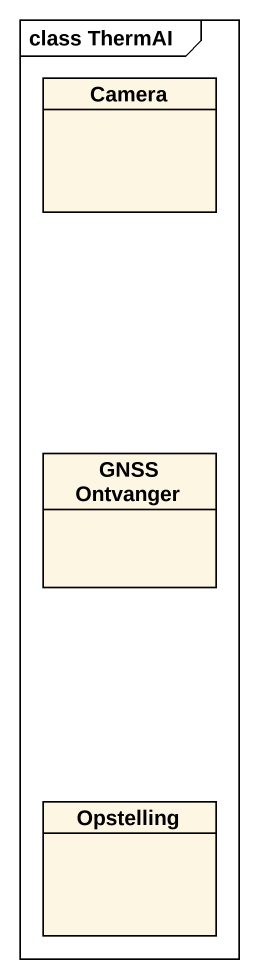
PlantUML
@startuml
mainframe class ThermAI
hide circle
hide empty members
class Camera
class "GNSS Ontvanger" as GNSS_Ontvanger
class Opstelling
@enduml
